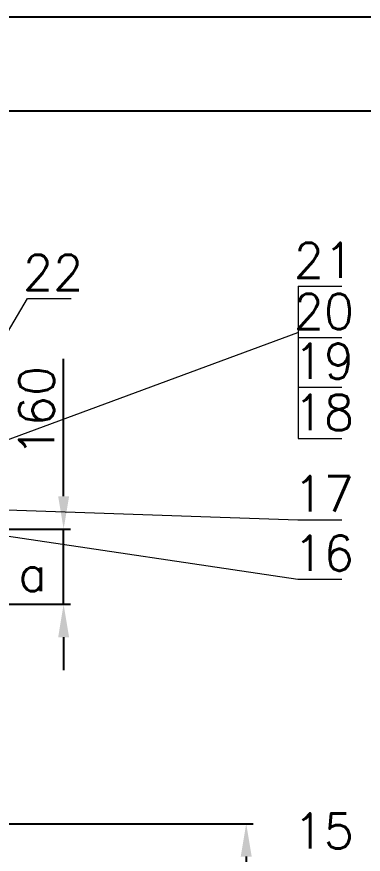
# Model space of a CAD drawing. Header units: millimetres. Extents: x 27957 to 34297, y -4647 to 4153.
# Drawn here: x 30472 to 31210, y 2371 to 4153 of the extents above; entities that cross this region are included whole.
import ezdxf

# ---------------------------------------------------------------- set-up
doc = ezdxf.new("R2010")
doc.units = ezdxf.units.MM
doc.layers.get('0').update_dxf_attribs({"lineweight": 20})
doc.layers.add('co', color=7, linetype='Continuous', lineweight=25)
doc.styles.add('样式 2', font='romans.shx', dxfattribs={"height": 75})
doc.styles.add('样式 5', font='romans.shx', dxfattribs={"height": 5})
doc.dimstyles.new('副本ISO-25', dxfattribs={"dimtxt": 75, "dimasz": 70, "dimexe": 15, "dimexo": 0, "dimgap": 20, "dimtad": 1, "dimdsep": 46, "dimtxsty": '样式 2', "dimcen": 2.5, "dimadec": 0, "dimazin": 0, "dimtfac": 1, "dimtmove": 0, "dimatfit": 3, "dimldrblk": 'NONE', "dimfxl": 0, "dimarcsym": 0})

# ---------------------------------------------------------------- blocks, each defined once
blk = doc.blocks.new('*D14')
at = {"color": 0, "lineweight": -2}
for p, q in [((30572.3, 3132.6), (30572.3, 3424.8)), ((30342.9, 3062.6), (30587.3, 3062.6)), ((30572.3, 2902.6), (30572.3, 3062.6)), ((30342.9, 2902.6), (30587.3, 2902.6)), ((30572.3, 2832.6), (30572.3, 2762.6))]:
    blk.add_line(p, q, dxfattribs=at)
at = {"color": 0}
for points in [[(30560.7, 3132.6), (30584, 3132.6), (30572.3, 3062.6)], [(30560.7, 2832.6), (30584, 2832.6), (30572.3, 2902.6)]]:
    blk.add_solid(points, dxfattribs=at)
at = {"layer": 'Defpoints', "color": 0}
for p in [(30342.9, 3062.6), (30572.3, 3062.6), (30342.9, 2902.6)]:
    blk.add_point(p, dxfattribs=at)
at = {"color": 0, "insert": (30514.8, 3313.7), "char_height": 75, "attachment_point": 5, "rotation": 90, "style": '样式 2'}
blk.add_mtext('160', dxfattribs=at)
blk = doc.blocks.new('_None')
blk = doc.blocks.new('*D24')
at = {"color": 0, "lineweight": -2}
for p, q in [((29757.8, 2435.6), (30976.2, 2435.6)), ((30961.2, 2365.6), (30961.2, 1867.6)), ((30522.9, 1797.6), (30976.2, 1797.6))]:
    blk.add_line(p, q, dxfattribs=at)
at = {"color": 0}
for points in [[(30949.5, 2365.6), (30972.9, 2365.6), (30961.2, 2435.6)], [(30949.5, 1867.6), (30972.9, 1867.6), (30961.2, 1797.6)]]:
    blk.add_solid(points, dxfattribs=at)
at = {"layer": 'Defpoints', "color": 0}
for p in [(29757.8, 2435.6), (30522.9, 1797.6), (30961.2, 1797.6)]:
    blk.add_point(p, dxfattribs=at)
at = {"color": 0, "insert": (30903.7, 2116.6), "char_height": 75, "attachment_point": 5, "rotation": 90, "style": '样式 2'}
blk.add_mtext('638', dxfattribs=at)

msp = doc.modelspace()

# ---------------------------------------------------------------- linework, layer by layer
for p, q in [((31071.796, 3579.34), (31071.796, 3364.541)), ((31071.796, 3579.34), (31165.036, 3579.34)), ((30282.372, 3192.636), (30495.13, 3553.564)), ((30495.13, 3553.564), (30588.371, 3553.564)), ((30383.872, 3227.636), (31071.401, 3480.901)), ((31071.796, 3470.352), (31165.036, 3470.352)), ((31071.796, 3364.541), (31071.796, 3255.553)), ((31071.796, 3364.541), (31165.036, 3364.541)), ((31071.796, 3255.553), (31165.036, 3255.553)), ((30268.872, 3110.136), (31071.401, 3082.578)), ((30319.592, 3067.636), (31071.401, 2956.126)), ((31071.401, 3082.578), (31164.642, 3082.578)), ((31071.401, 2956.126), (31164.642, 2956.126))]:
    msp.add_line(p, q)
at = {"layer": 'co', "lineweight": 25}
for p, q in [((27956.837, 4153.013), (34296.837, 4153.013)), ((28156.837, 3953.013), (34096.837, 3953.013))]:
    msp.add_line(p, q, dxfattribs=at)

# ---------------------------------------------------------------- texts
at = {"style": '样式 5'}
for s, p in [('21', (31062.221, 3597.183)), ('22', (30485.556, 3571.408)), ('20', (31062.221, 3488.195)), ('19', (31062.221, 3382.385)), ('18', (31062.221, 3273.397)), ('17', (31061.826, 3100.422)), ('16', (31061.826, 2973.97)), ('a', (30475.666, 2930.825)), ('15', (31061.826, 2382.545))]:
    msp.add_text(s, height=75, dxfattribs=at).set_placement(p)

# ---------------------------------------------------------------- dimensions: what is measured, and where the dimension line sits
for base, p1, p2, picture, middle in [((30572.325, 3062.636), (30342.872, 2902.636), (30342.872, 3062.636), '*D14', (30514.825, 3313.708)), ((30961.202, 1797.636), (29757.751, 2435.636), (30522.872, 1797.636), '*D24', (30903.702, 2116.636))]:
    dim = msp.add_linear_dim(base=base, p1=p1, p2=p2, angle=90, dimstyle='副本ISO-25')
    dim.commit()
    dim.dimension.update_dxf_attribs({"geometry": picture, "text_midpoint": middle})

doc.saveas('drawing.dxf')
